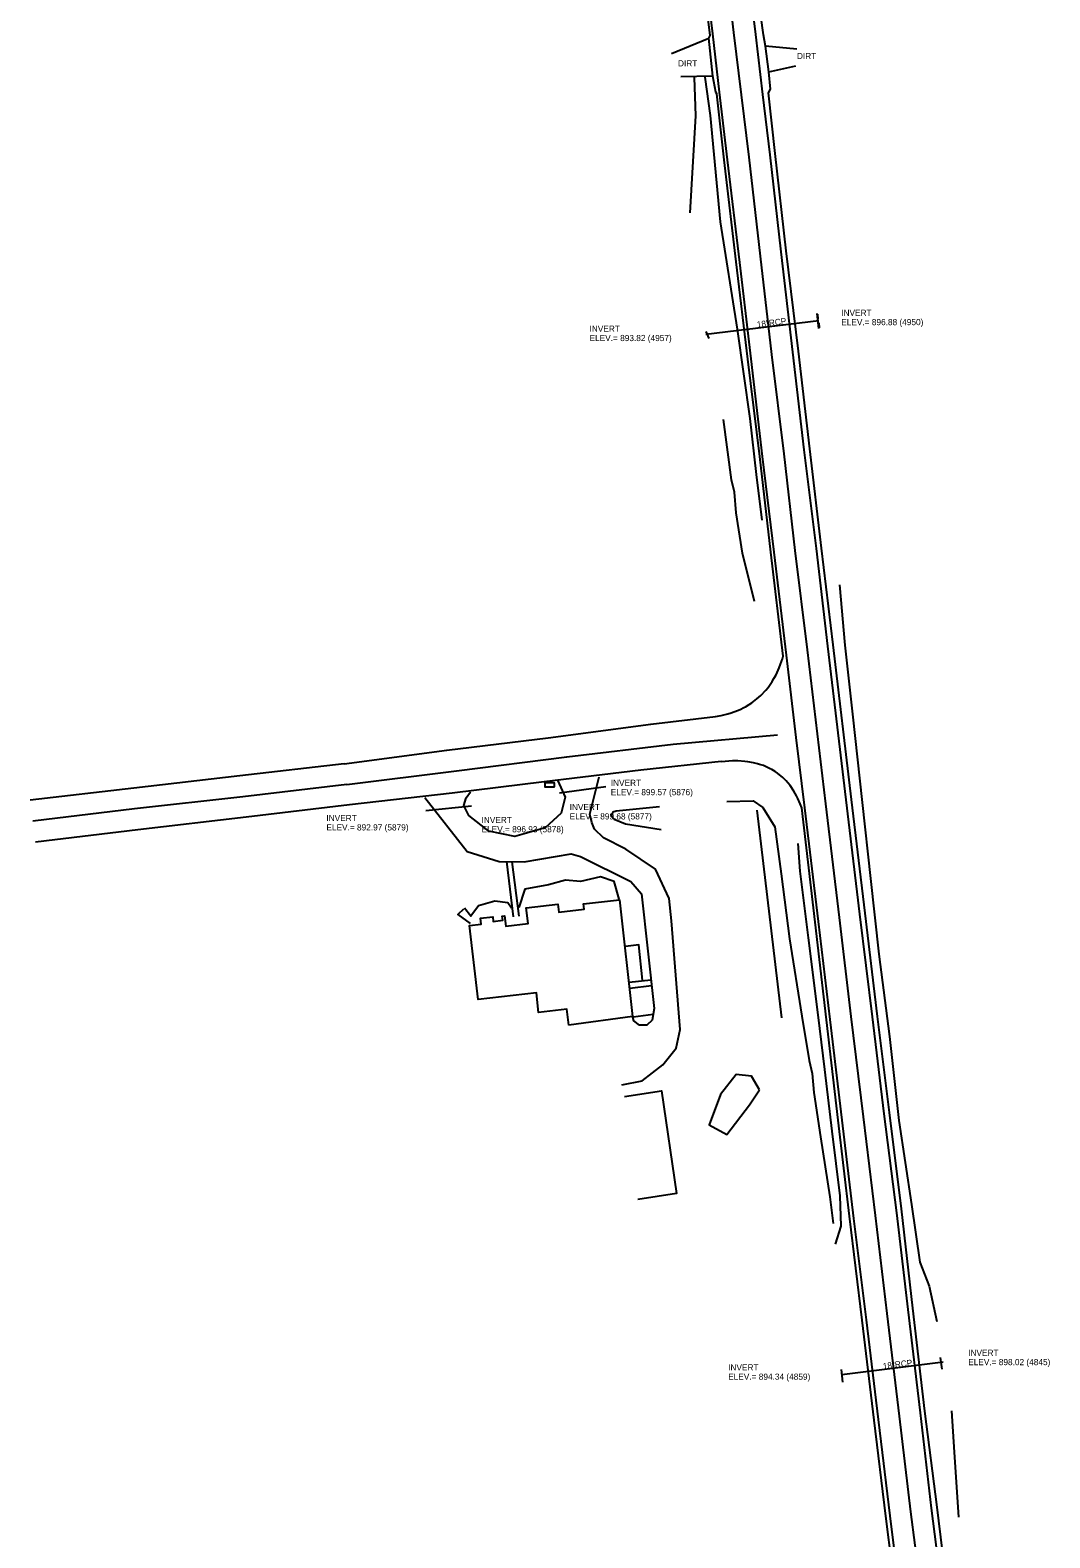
# Model space of a CAD drawing. Extents: x 4874250 to 4894764, y 3790958 to 3811930.
# Drawn here: x 4893894 to 4894388, y 3795169 to 3795899 of the extents above; entities that cross this region are included whole.
import ezdxf

# ---------------------------------------------------------------- set-up
doc = ezdxf.new("R2010")
doc.units = 0
for name, color, linetype in [('R_CM_CRAIL_PR', 7, 'Continuous'), ('R_CM_CUT_PR', 7, 'Continuous'), ('R_CM_DITCH_PR', 7, 'Continuous'), ('R_CM_FILL_PR', 7, 'Continuous'), ('R_CM_GRPOST_PR', 7, 'Continuous'), ('R_CM_MPES_PR', 7, 'Continuous'), ('R_CM_STRIP_PR', 7, 'Continuous'), ('R_IN_INRPNT_EX', 7, 'Continuous'), ('R_PL_CNTINT_PR', 7, 'Continuous'), ('R_PL_ENTR_EX', 7, 'Continuous'), ('R_PL_HF_EX', 7, 'Continuous'), ('R_PL_SUPOINT_ET', 7, 'Continuous'), ('R_PL_VEG_ET', 7, 'Continuous')]:
    doc.layers.add(name, color=color, linetype=linetype)

msp = doc.modelspace()

# ---------------------------------------------------------------- linework, layer by layer
at = {"layer": 'R_CM_CRAIL_PR'}
for points in [[(4894258.59, 3795595.88), (4894252.63, 3795646.25), (4894247.21, 3795692.66), (4894241.5, 3795739.85), (4894235.85, 3795786.89), (4894230, 3795836.27), (4894226.52, 3795868.25), (4894225.93, 3795869.11), (4894224.53, 3795876.92), (4894222.59, 3795895.26), (4894223.21, 3795896.56), (4894216.08, 3795954.73), (4894211.44, 3795995.06), (4894208.4, 3796021.52)], [(4894316.38, 3795131.32), (4894310.41, 3795179.42), (4894304.84, 3795226.09), (4894298.94, 3795274.33), (4894292.88, 3795323.52), (4894287.24, 3795371.09), (4894281.39, 3795419.88), (4894275.69, 3795467.36), (4894269.09, 3795522.46), (4894264.96, 3795556.44), (4894260.26, 3795596.41), (4894254.2, 3795646.33), (4894248.61, 3795692.68), (4894243.01, 3795740.02), (4894237.53, 3795786.59), (4894231.67, 3795836.29), (4894227.73, 3795869.17), (4894224.45, 3795897.41), (4894217.55, 3795954.77)], [(4894336.83, 3795134), (4894330.53, 3795183.22), (4894325.07, 3795229.29), (4894319.13, 3795279.33), (4894313.6, 3795326.16), (4894307.55, 3795374.24), (4894301.87, 3795421.19), (4894295.74, 3795470.9), (4894289.14, 3795526.24), (4894280.27, 3795600.77), (4894274.67, 3795648.06), (4894268.84, 3795695.85), (4894263.31, 3795743.2), (4894257.6, 3795791.81), (4894252.21, 3795838.78), (4894248.8, 3795867.99), (4894245.29, 3795897.08), (4894238.08, 3795956.58)], [(4894339.22, 3795134.69), (4894333.15, 3795183.65), (4894327.26, 3795230.09), (4894321.5, 3795280.07), (4894315.91, 3795328.1), (4894310.06, 3795374.86), (4894304.38, 3795421.37), (4894298.34, 3795471.42), (4894291.74, 3795526.4), (4894282.88, 3795601.32), (4894277.2, 3795648.26), (4894271.58, 3795696.3), (4894265.94, 3795743.72), (4894260.11, 3795792.23), (4894254.72, 3795839.47), (4894251.48, 3795868.78), (4894252.52, 3795870.56), (4894251.69, 3795878.99), (4894250.04, 3795891.36), (4894249, 3795896.87), (4894240.58, 3795956.98)], [(4894339.22, 3795134.69), (4894333.15, 3795183.65), (4894327.26, 3795230.09), (4894321.5, 3795280.07), (4894315.91, 3795328.1), (4894310.06, 3795374.86), (4894304.38, 3795421.37), (4894298.34, 3795471.42), (4894291.74, 3795526.4), (4894282.88, 3795601.32), (4894277.2, 3795648.26), (4894271.58, 3795696.3), (4894265.94, 3795743.72), (4894260.11, 3795792.23), (4894254.72, 3795839.47), (4894251.48, 3795868.78), (4894252.52, 3795870.56), (4894251.69, 3795878.99), (4894250.04, 3795891.36), (4894249, 3795896.87), (4894240.58, 3795956.98)], [(4894225.84, 3795566.68), (4894228.47, 3795567.15), (4894231.82, 3795567.96), (4894233.43, 3795568.45), (4894236.52, 3795569.57), (4894237.83, 3795570.14), (4894239.53, 3795570.96), (4894240.35, 3795571.4), (4894242.15, 3795572.45), (4894243.44, 3795573.3), (4894245.1, 3795574.52), (4894245.9, 3795575.16), (4894247.81, 3795576.87), (4894250.17, 3795579.39), (4894251.26, 3795580.75), (4894253.28, 3795583.65), (4894254.11, 3795585.03), (4894255.14, 3795586.94), (4894255.63, 3795587.93), (4894256.65, 3795590.25), (4894257.35, 3795592.06), (4894258.2, 3795594.57), (4894258.59, 3795595.88)], [(4894045.82, 3795543.76), (4894095.63, 3795550.33), (4894144.75, 3795556.41), (4894194.48, 3795562.97), (4894225.84, 3795566.64)], [(4894045.82, 3795543.76), (4893995.24, 3795537.89), (4893943.88, 3795531.94), (4893893.68, 3795526.22)], [(4894228.54, 3795544.81), (4894189.62, 3795540.6), (4894142.71, 3795534.98), (4894098.19, 3795529.5), (4894048.45, 3795523.86)], [(4894267.59, 3795522.42), (4894266.84, 3795524.43), (4894265.73, 3795526.96), (4894265.13, 3795528.17), (4894263.84, 3795530.45), (4894261.93, 3795533.24), (4894260.9, 3795534.53), (4894260.09, 3795535.45), (4894258.96, 3795536.6), (4894258.38, 3795537.15), (4894255.92, 3795539.17), (4894254.75, 3795539.97), (4894253.14, 3795540.95), (4894252.3, 3795541.4), (4894250.35, 3795542.32), (4894249, 3795542.86), (4894247.13, 3795543.5), (4894246.17, 3795543.77), (4894244.19, 3795544.25), (4894241.43, 3795544.73), (4894240, 3795544.9), (4894236.67, 3795545.12), (4894234.05, 3795545.13), (4894230.42, 3795544.94), (4894228.55, 3795544.76)], [(4894048.45, 3795523.86), (4893998.33, 3795517.83), (4893945.89, 3795511.75), (4893896.27, 3795505.84)], [(4894314.51, 3795130.8), (4894308.42, 3795179.28), (4894302.74, 3795225.77), (4894296.95, 3795274.3), (4894290.81, 3795324.57), (4894285.29, 3795371.1), (4894279.55, 3795419.79), (4894274.02, 3795467.11), (4894267.59, 3795522.42)]]:
    msp.add_lwpolyline(points, dxfattribs=at)
at = {"layer": 'R_CM_CUT_PR'}
for points in [[(4894248.45, 3795661.85), (4894245.59, 3795683.88), (4894242.55, 3795710.98), (4894236.49, 3795754.35), (4894228.21, 3795806.3), (4894223.4, 3795857.8), (4894220.84, 3795876.44)], [(4894231.35, 3795525.53), (4894244.01, 3795525.84), (4894248.73, 3795522.55), (4894254.51, 3795513.29), (4894257.69, 3795490.39), (4894261.61, 3795458.92), (4894267.66, 3795421.45), (4894271.21, 3795400.09), (4894272.61, 3795393.77), (4894273.46, 3795384.46), (4894276.73, 3795363.11), (4894281.21, 3795334.05), (4894282.86, 3795321.02)]]:
    msp.add_lwpolyline(points, dxfattribs=at)
at = {"layer": 'R_CM_DITCH_PR'}
for p, q in [((4894150.24, 3795529.7), (4894172.71, 3795532.72)), ((4894085.49, 3795521.09), (4894107.55, 3795523.46))]:
    msp.add_line(p, q, dxfattribs=at)
for points in [[(4894275.9, 3795754.68), (4894275.1, 3795761.9)], [(4894275.87, 3795758.32), (4894221.12, 3795751.72)], [(4894221.1, 3795753.18), (4894222.49, 3795749.79)], [(4894336.13, 3795253.87), (4894286.96, 3795247.67)], [(4894335.58, 3795250.42), (4894334.82, 3795256.07)], [(4894287.44, 3795244.17), (4894286.78, 3795250.26)]]:
    msp.add_lwpolyline(points, dxfattribs=at)
at = {"layer": 'R_CM_FILL_PR'}
for points in [[(4894213.5, 3795810.75), (4894216.23, 3795857.74), (4894215.6, 3795876.26)], [(4894275.63, 3795759.34), (4894275.45, 3795761.57)], [(4894276.2, 3795754.92), (4894275.98, 3795757.36)], [(4894244.65, 3795622.34), (4894238.82, 3795645.87), (4894235.83, 3795665.37), (4894234.96, 3795675.43), (4894233.48, 3795681.38), (4894229.6, 3795710.51)], [(4894285.92, 3795630.54), (4894288.51, 3795601.22), (4894292.23, 3795567.85), (4894296.8, 3795524.98), (4894300.86, 3795488.15), (4894305.02, 3795451.55), (4894310.19, 3795411.58), (4894314.59, 3795370.99), (4894320.82, 3795330.19), (4894324.76, 3795302.34), (4894329.38, 3795290.71), (4894332.98, 3795273.6)], [(4894343.78, 3795178.82), (4894341.56, 3795210.27), (4894340.39, 3795230.35)]]:
    msp.add_lwpolyline(points, dxfattribs=at)
at = {"layer": 'R_CM_GRPOST_PR'}
for points in [[(4894204.49, 3795887.83), (4894222.59, 3795895.26)], [(4894265.2, 3795890.02), (4894250.04, 3795891.36)], [(4894251.69, 3795878.99), (4894264.78, 3795881.91)], [(4894224.53, 3795876.92), (4894209.04, 3795876.53)], [(4894149.32, 3795535.55), (4894153.02, 3795527.6), (4894150.98, 3795519.81), (4894143.21, 3795512.7), (4894128.5, 3795508.51), (4894115.99, 3795511.16), (4894106.23, 3795518.64), (4894103.81, 3795523.58), (4894104.91, 3795527.23), (4894107.11, 3795530.15)], [(4894180.46, 3795388.21), (4894190.22, 3795390.14), (4894200.32, 3795397.88), (4894206.79, 3795405.97), (4894208.73, 3795415.06), (4894204.41, 3795467.74), (4894203.29, 3795478.44), (4894196.73, 3795492.76), (4894182.33, 3795502.42), (4894171.53, 3795507.91), (4894167.18, 3795512.17), (4894165.89, 3795515.27), (4894164.96, 3795519.41), (4894169.48, 3795537.52)], [(4894084.94, 3795527.38), (4894105.4, 3795501.23), (4894120.98, 3795496.36), (4894133.02, 3795496.26), (4894155.89, 3795500.14), (4894160.43, 3795498.82), (4894184.81, 3795486.78), (4894189.97, 3795480.74), (4894196.12, 3795425.18), (4894195.04, 3795419.53), (4894192.51, 3795417.08), (4894188.94, 3795417.17), (4894186.23, 3795419.32), (4894185.73, 3795421.08)]]:
    msp.add_lwpolyline(points, dxfattribs=at)
at = {"layer": 'R_CM_MPES_PR'}
msp.add_lwpolyline([(4894265.69, 3795505.15), (4894266.65, 3795491.71), (4894270.75, 3795459.52), (4894275.38, 3795422.19), (4894278.54, 3795395.63), (4894282.21, 3795365.85), (4894286.08, 3795334.53), (4894286.48, 3795319.72), (4894283.81, 3795311.01)], dxfattribs=at)
at = {"layer": 'R_CM_STRIP_PR'}
for points in [[(4894198.66, 3795522.93), (4894177.6, 3795520.85), (4894176.05, 3795520.4), (4894175.43, 3795519.08), (4894175.51, 3795518.02), (4894176.62, 3795516.91), (4894182.24, 3795514.64), (4894199.48, 3795511.9)], [(4894103.67, 3795473.39), (4894100.87, 3795470.79), (4894106.85, 3795466.32)]]:
    msp.add_lwpolyline(points, dxfattribs=at)
at = {"layer": 'R_IN_INRPNT_EX'}
for points in [[(4894124.44, 3795496.35), (4894127.73, 3795469.57)], [(4894130.67, 3795470), (4894127.29, 3795496.2)], [(4894183.92, 3795437.9), (4894194.4, 3795439.09)], [(4894194.72, 3795436.26), (4894184.21, 3795434.98)]]:
    msp.add_lwpolyline(points, dxfattribs=at)
at = {"layer": 'R_PL_CNTINT_PR'}
for points in [[(4894326.77, 3795133.01), (4894320.48, 3795181.31), (4894314.9, 3795227.77), (4894308.96, 3795277.4), (4894303.34, 3795324.86), (4894297.55, 3795372.7), (4894291.61, 3795421.38), (4894285.87, 3795469.3), (4894279.24, 3795524.38), (4894270.35, 3795598.92), (4894264.45, 3795647.06), (4894259.06, 3795693.86), (4894253.12, 3795742), (4894247.59, 3795789.7), (4894242.07, 3795837.62), (4894234.62, 3795898.06), (4894228.06, 3795955.16)], [(4894047.13, 3795533.79), (4894100.29, 3795540.43), (4894153.68, 3795547.2), (4894205.25, 3795553.35), (4894255.86, 3795557.86)], [(4894047.13, 3795533.79), (4893996.75, 3795527.73), (4893944.29, 3795521.89), (4893894.93, 3795516.02)]]:
    msp.add_lwpolyline(points, dxfattribs=at)
at = {"layer": 'R_PL_HF_EX'}
for points in [[(4894245.75, 3795521.27), (4894257.75, 3795420.62)], [(4894181.75, 3795382.58), (4894199.68, 3795385.29), (4894206.84, 3795335.57), (4894188.12, 3795332.63)]]:
    msp.add_lwpolyline(points, dxfattribs=at)
at = {"layer": 'R_PL_SUPOINT_ET'}
for points in [[(4894179.08, 3795478.23), (4894176.66, 3795486.68), (4894170.02, 3795488.93), (4894160.37, 3795486.67), (4894153.12, 3795487.39), (4894144.88, 3795485.18), (4894133.39, 3795483.08), (4894130.48, 3795474.09)], [(4894127.01, 3795473.77), (4894125.09, 3795476.35), (4894118.94, 3795477.24), (4894110.88, 3795474.99), (4894107.18, 3795470), (4894104.15, 3795473.76)], [(4894190.46, 3795438.97), (4894188.66, 3795456.11), (4894182.14, 3795455.28)], [(4894185.95, 3795421.19), (4894195.58, 3795422.41)], [(4894247.18, 3795385.84), (4894243.27, 3795392.43), (4894235.75, 3795393.19), (4894228.27, 3795383.6), (4894222.65, 3795368.87), (4894231.3, 3795364.2), (4894242.21, 3795378.49), (4894247.18, 3795385.84)]]:
    msp.add_lwpolyline(points, dxfattribs=at)
at = {"layer": 'R_PL_VEG_ET'}
msp.add_lwpolyline([(4894147.43, 3795532.46), (4894143.24, 3795532.46), (4894143.24, 3795534.66), (4894147.43, 3795534.66)], dxfattribs=at)
msp.add_lwpolyline([(4894154.68, 3795417.1), (4894153.79, 3795424.92), (4894140.08, 3795423.35), (4894138.99, 3795432.87), (4894110.77, 3795429.63), (4894106.66, 3795465.5), (4894112.28, 3795466.14), (4894111.95, 3795469.02), (4894117.85, 3795469.7), (4894118.12, 3795467.42), (4894122.71, 3795467.94), (4894122.48, 3795469.93), (4894123.62, 3795470.06), (4894124.19, 3795465.09), (4894134.97, 3795466.33), (4894134.1, 3795473.96), (4894149.37, 3795475.71), (4894149.81, 3795471.95), (4894162.13, 3795473.37), (4894161.84, 3795475.95), (4894179.21, 3795477.94), (4894185.64, 3795421.33)], close=True, dxfattribs=at)
msp.add_arc((4894146.13, 3795533.56), 1.7, 319.60609, 40.39391, dxfattribs=at)

# ---------------------------------------------------------------- texts
at = {"layer": 'R_PL_ENTR_EX'}
for s, p in [('DIRT', (4894265.28, 3795885.16)), ('DIRT', (4894207.64, 3795881.58)), ('INVERT', (4894286.73, 3795760.74)), ('INVERT', (4894164.77, 3795753.03)), ('ELEV.= 896.88 (4950)', (4894286.73, 3795756.24)), ('ELEV.= 893.82 (4957)', (4894164.77, 3795748.53)), ('INVERT', (4894175.04, 3795533.04)), ('ELEV.= 899.57 (5876)', (4894175.04, 3795528.54)), ('INVERT', (4894155.12, 3795521.3)), ('ELEV.= 892.97 (5879)', (4894037.24, 3795511.47)), ('INVERT', (4894037.24, 3795515.97)), ('ELEV.= 896.93 (5878)', (4894112.43, 3795510.56)), ('INVERT', (4894112.43, 3795515.06)), ('ELEV.= 899.68 (5877)', (4894155.12, 3795516.8)), ('INVERT', (4894348.26, 3795256.93)), ('INVERT', (4894231.94, 3795249.85)), ('ELEV.= 898.02 (4845)', (4894348.26, 3795252.43)), ('ELEV.= 894.34 (4859)', (4894231.94, 3795245.35))]:
    msp.add_text(s, height=3, dxfattribs=at).set_placement(p)
for rotation, p in [(7.11801, (4894246.02, 3795755.03)), (7.26436, (4894307.07, 3795250.4))]:
    msp.add_text('18"RCP', height=3, rotation=rotation, dxfattribs=at).set_placement(p)

doc.saveas('drawing.dxf')
